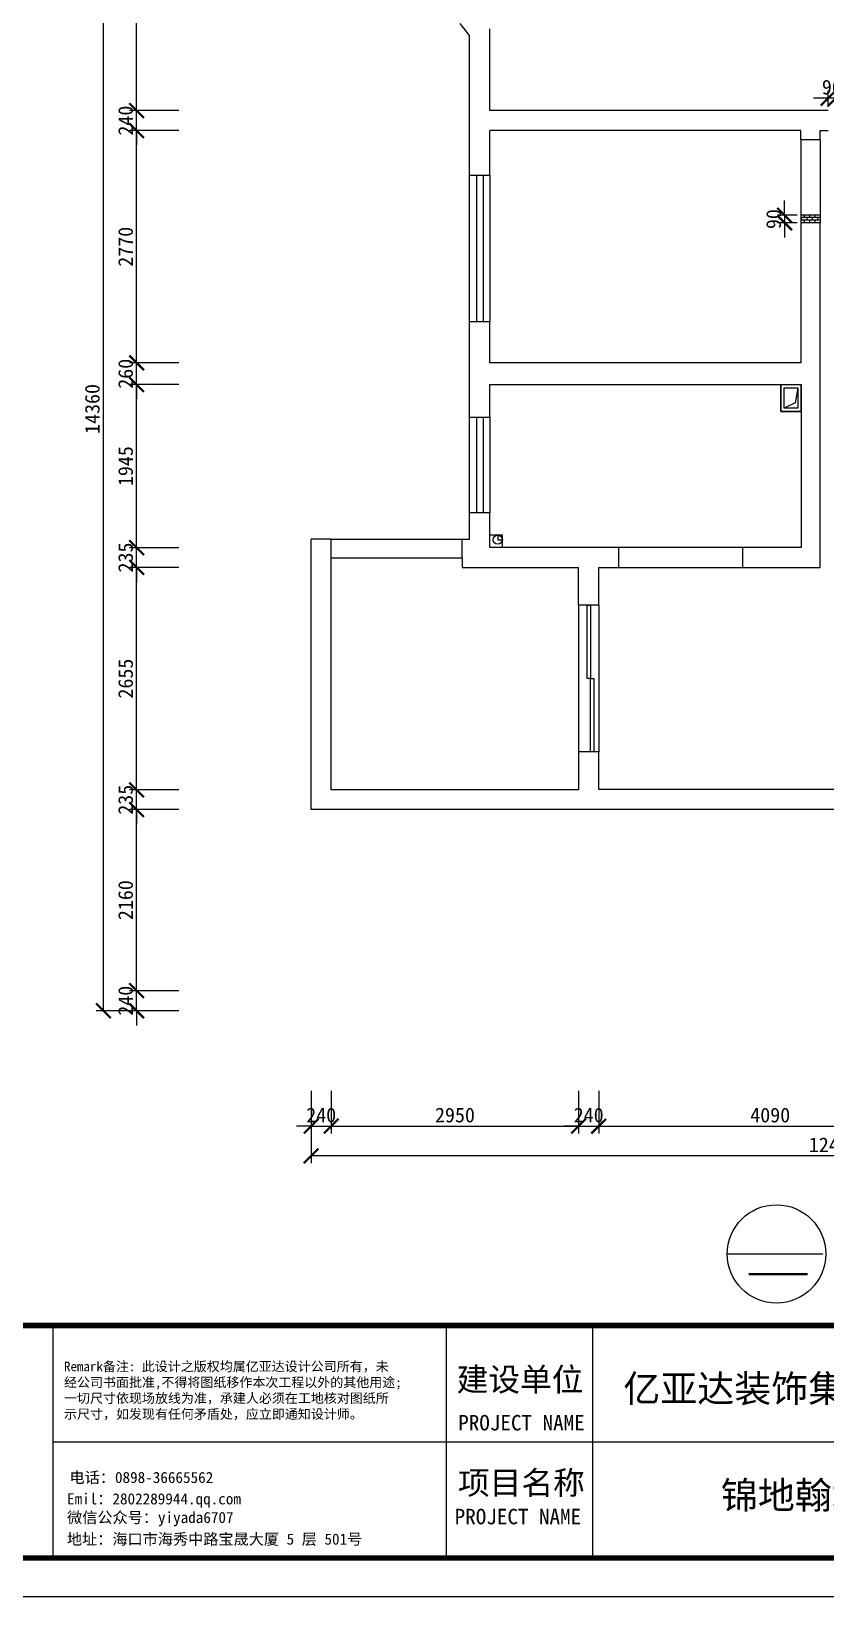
# Model space of a CAD drawing. Header units: millimetres. Extents: x -1705246 to 222838, y -3231245 to 126310.
# Drawn here: x -44145 to -34672, y 81949 to 100624 of the extents above; entities that cross this region are included whole.
import ezdxf
from ezdxf.enums import TextEntityAlignment as Align

# ---------------------------------------------------------------- set-up
doc = ezdxf.new("R2010")
doc.units = ezdxf.units.MM
doc.header["$PDMODE"] = 35
doc.layers.add('0-01图框模板说明', color=2, linetype='Continuous')
doc.layers.add('0-02图框细线', color=136, linetype='Continuous')
doc.styles.add('ar', font='arial.ttf')
doc.styles.get("Standard").update_dxf_attribs({"font": ''})
doc.styles.add('黑体', font='simhei.ttf')
doc.styles.get('Standard').set_extended_font_data('SimSun')
doc.linetypes.add('FENCELINE1', pattern='A,6.35,-2.54,[133,ltypeshp.shx,S=2.54,R=0,X=-2.54,Y=0],-2.54,25.4', length=36.83)
doc.dimstyles.new('ISO-25', dxfattribs={"dimscale": 70, "dimtxt": 2.5, "dimasz": 2.5, "dimexe": 1.25, "dimexo": 0.625, "dimtad": 1, "dimdec": 0, "dimtxsty": 'Standard', "dimblk": 'ARCHTICK', "dimcen": 2.5, "dimclrd": 251, "dimclre": 251, "dimclrt": 3, "dimadec": 0, "dimazin": 0, "dimtfac": 1, "dimtdec": 0, "dimtix": 1, "dimtmove": 2, "dimatfit": 3, "dimfxl": 1, "dimarcsym": 0})

# ---------------------------------------------------------------- blocks, each defined once
blk = doc.blocks.new('_ArchTick')
at = {"color": 0, "linetype": 'ByBlock', "const_width": 0.15}
blk.add_lwpolyline([(-0.5, -0.5), (0.5, 0.5)], dxfattribs=at)
blk = doc.blocks.new('*D275')
at = {"color": 251, "lineweight": -2}
for p, q in [((-42889, 89179), (-42889, 89354)), ((-42386, 89179), (-42976, 89179)), ((-42889, 88939), (-42889, 89179)), ((-42386, 88939), (-42976, 88939)), ((-42889, 88939), (-42889, 88764))]:
    blk.add_line(p, q, dxfattribs=at)
at = {"layer": 'Defpoints', "color": 0}
for p in [(-42889, 89179), (-42342, 89179), (-42342, 88939)]:
    blk.add_point(p, dxfattribs=at)
at = {"color": 251, "lineweight": -2, "xscale": 175, "yscale": 175, "zscale": 175}
for p, rotation in [((-42889, 89179), 270), ((-42889, 88939), 90)]:
    blk.add_blockref('_ArchTick', p, dxfattribs=dict(at, rotation=rotation))
at = {"color": 3, "insert": (-43020, 89059), "char_height": 175, "attachment_point": 5, "rotation": 90}
blk.add_mtext('240', dxfattribs=at)
blk = doc.blocks.new('*D276')
at = {"color": 251, "lineweight": -2}
for p, q in [((-42386, 91339), (-42976, 91339)), ((-42889, 89179), (-42889, 91339)), ((-42386, 89179), (-42976, 89179))]:
    blk.add_line(p, q, dxfattribs=at)
at = {"layer": 'Defpoints', "color": 0}
for p in [(-42889, 91339), (-42342, 91339), (-42342, 89179)]:
    blk.add_point(p, dxfattribs=at)
at = {"color": 251, "lineweight": -2, "xscale": 175, "yscale": 175, "zscale": 175}
for p, rotation in [((-42889, 91339), 90), ((-42889, 89179), 270)]:
    blk.add_blockref('_ArchTick', p, dxfattribs=dict(at, rotation=rotation))
at = {"color": 3, "insert": (-43020, 90259), "char_height": 175, "attachment_point": 5, "rotation": 90}
blk.add_mtext('2160', dxfattribs=at)
blk = doc.blocks.new('*D277')
at = {"color": 251, "lineweight": -2}
for p, q in [((-42889, 91574), (-42889, 91749)), ((-42386, 91574), (-42976, 91574)), ((-42889, 91339), (-42889, 91574)), ((-42386, 91339), (-42976, 91339)), ((-42889, 91339), (-42889, 91164))]:
    blk.add_line(p, q, dxfattribs=at)
at = {"layer": 'Defpoints', "color": 0}
for p in [(-42889, 91574), (-42342, 91574), (-42342, 91339)]:
    blk.add_point(p, dxfattribs=at)
at = {"color": 251, "lineweight": -2, "xscale": 175, "yscale": 175, "zscale": 175}
for p, rotation in [((-42889, 91574), 270), ((-42889, 91339), 90)]:
    blk.add_blockref('_ArchTick', p, dxfattribs=dict(at, rotation=rotation))
at = {"color": 3, "insert": (-43020, 91457), "char_height": 175, "attachment_point": 5, "rotation": 90}
blk.add_mtext('235', dxfattribs=at)
blk = doc.blocks.new('*D278')
at = {"color": 251, "lineweight": -2}
for p, q in [((-42386, 94229), (-42976, 94229)), ((-42889, 91574), (-42889, 94229)), ((-42386, 91574), (-42976, 91574))]:
    blk.add_line(p, q, dxfattribs=at)
at = {"layer": 'Defpoints', "color": 0}
for p in [(-42889, 94229), (-42342, 94229), (-42342, 91574)]:
    blk.add_point(p, dxfattribs=at)
at = {"color": 251, "lineweight": -2, "xscale": 175, "yscale": 175, "zscale": 175}
for p, rotation in [((-42889, 94229), 90), ((-42889, 91574), 270)]:
    blk.add_blockref('_ArchTick', p, dxfattribs=dict(at, rotation=rotation))
at = {"color": 3, "insert": (-43020, 92902), "char_height": 175, "attachment_point": 5, "rotation": 90}
blk.add_mtext('2655', dxfattribs=at)
blk = doc.blocks.new('*D279')
at = {"color": 251, "lineweight": -2}
for p, q in [((-42889, 94464), (-42889, 94639)), ((-42386, 94464), (-42976, 94464)), ((-42889, 94229), (-42889, 94464)), ((-42386, 94229), (-42976, 94229)), ((-42889, 94229), (-42889, 94054))]:
    blk.add_line(p, q, dxfattribs=at)
at = {"layer": 'Defpoints', "color": 0}
for p in [(-42889, 94464), (-42342, 94464), (-42342, 94229)]:
    blk.add_point(p, dxfattribs=at)
at = {"color": 251, "lineweight": -2, "xscale": 175, "yscale": 175, "zscale": 175}
for p, rotation in [((-42889, 94464), 270), ((-42889, 94229), 90)]:
    blk.add_blockref('_ArchTick', p, dxfattribs=dict(at, rotation=rotation))
at = {"color": 3, "insert": (-43020, 94347), "char_height": 175, "attachment_point": 5, "rotation": 90}
blk.add_mtext('235', dxfattribs=at)
blk = doc.blocks.new('*D280')
at = {"color": 251, "lineweight": -2}
for p, q in [((-42386, 96409), (-42976, 96409)), ((-42889, 94464), (-42889, 96409)), ((-42386, 94464), (-42976, 94464))]:
    blk.add_line(p, q, dxfattribs=at)
at = {"layer": 'Defpoints', "color": 0}
for p in [(-42889, 96409), (-42342, 96409), (-42342, 94464)]:
    blk.add_point(p, dxfattribs=at)
at = {"color": 251, "lineweight": -2, "xscale": 175, "yscale": 175, "zscale": 175}
for p, rotation in [((-42889, 96409), 90), ((-42889, 94464), 270)]:
    blk.add_blockref('_ArchTick', p, dxfattribs=dict(at, rotation=rotation))
at = {"color": 3, "insert": (-43020, 95437), "char_height": 175, "attachment_point": 5, "rotation": 90}
blk.add_mtext('1945', dxfattribs=at)
blk = doc.blocks.new('*D281')
at = {"color": 251, "lineweight": -2}
for p, q in [((-42889, 96669), (-42889, 96844)), ((-42386, 96669), (-42976, 96669)), ((-42889, 96409), (-42889, 96669)), ((-42386, 96409), (-42976, 96409)), ((-42889, 96409), (-42889, 96234))]:
    blk.add_line(p, q, dxfattribs=at)
at = {"layer": 'Defpoints', "color": 0}
for p in [(-42889, 96669), (-42342, 96669), (-42342, 96409)]:
    blk.add_point(p, dxfattribs=at)
at = {"color": 251, "lineweight": -2, "xscale": 175, "yscale": 175, "zscale": 175}
for p, rotation in [((-42889, 96669), 270), ((-42889, 96409), 90)]:
    blk.add_blockref('_ArchTick', p, dxfattribs=dict(at, rotation=rotation))
at = {"color": 3, "insert": (-43020, 96539), "char_height": 175, "attachment_point": 5, "rotation": 90}
blk.add_mtext('260', dxfattribs=at)
blk = doc.blocks.new('*D282')
at = {"color": 251, "lineweight": -2}
for p, q in [((-42386, 99439), (-42976, 99439)), ((-42889, 96669), (-42889, 99439)), ((-42386, 96669), (-42976, 96669))]:
    blk.add_line(p, q, dxfattribs=at)
at = {"layer": 'Defpoints', "color": 0}
for p in [(-42889, 99439), (-42342, 99439), (-42342, 96669)]:
    blk.add_point(p, dxfattribs=at)
at = {"color": 251, "lineweight": -2, "xscale": 175, "yscale": 175, "zscale": 175}
for p, rotation in [((-42889, 99439), 90), ((-42889, 96669), 270)]:
    blk.add_blockref('_ArchTick', p, dxfattribs=dict(at, rotation=rotation))
at = {"color": 3, "insert": (-43020, 98054), "char_height": 175, "attachment_point": 5, "rotation": 90}
blk.add_mtext('2770', dxfattribs=at)
blk = doc.blocks.new('*D283')
at = {"color": 251, "lineweight": -2}
for p, q in [((-42889, 99679), (-42889, 99854)), ((-42386, 99679), (-42976, 99679)), ((-42889, 99439), (-42889, 99679)), ((-42386, 99439), (-42976, 99439)), ((-42889, 99439), (-42889, 99264))]:
    blk.add_line(p, q, dxfattribs=at)
at = {"layer": 'Defpoints', "color": 0}
for p in [(-42889, 99679), (-42342, 99679), (-42342, 99439)]:
    blk.add_point(p, dxfattribs=at)
at = {"color": 251, "lineweight": -2, "xscale": 175, "yscale": 175, "zscale": 175}
for p, rotation in [((-42889, 99679), 270), ((-42889, 99439), 90)]:
    blk.add_blockref('_ArchTick', p, dxfattribs=dict(at, rotation=rotation))
at = {"color": 3, "insert": (-43020, 99559), "char_height": 175, "attachment_point": 5, "rotation": 90}
blk.add_mtext('240', dxfattribs=at)
blk = doc.blocks.new('*D284')
at = {"color": 251, "lineweight": -2}
for p, q in [((-42386, 103039), (-42976, 103039)), ((-42889, 99679), (-42889, 103039)), ((-42386, 99679), (-42976, 99679))]:
    blk.add_line(p, q, dxfattribs=at)
at = {"layer": 'Defpoints', "color": 0}
for p in [(-42889, 103039), (-42342, 103039), (-42342, 99679)]:
    blk.add_point(p, dxfattribs=at)
at = {"color": 251, "lineweight": -2, "xscale": 175, "yscale": 175, "zscale": 175}
for p, rotation in [((-42889, 103039), 90), ((-42889, 99679), 270)]:
    blk.add_blockref('_ArchTick', p, dxfattribs=dict(at, rotation=rotation))
at = {"color": 3, "insert": (-43020, 101359), "char_height": 175, "attachment_point": 5, "rotation": 90}
blk.add_mtext('3360', dxfattribs=at)
blk = doc.blocks.new('*D297')
at = {"color": 251, "lineweight": -2}
for p, q in [((-40808, 87986), (-40808, 87475)), ((-40568, 87986), (-40568, 87475)), ((-40808, 87563), (-40983, 87563)), ((-40808, 87563), (-40568, 87563)), ((-40568, 87563), (-40393, 87563))]:
    blk.add_line(p, q, dxfattribs=at)
at = {"layer": 'Defpoints', "color": 0}
for p in [(-40808, 88030), (-40568, 88030), (-40568, 87563)]:
    blk.add_point(p, dxfattribs=at)
at = {"color": 251, "lineweight": -2, "xscale": 175, "yscale": 175, "zscale": 175}
blk.add_blockref('_ArchTick', (-40808, 87563), dxfattribs=at)
at = {"color": 251, "lineweight": -2, "xscale": 175, "yscale": 175, "zscale": 175, "rotation": 180}
blk.add_blockref('_ArchTick', (-40568, 87563), dxfattribs=at)
at = {"color": 3, "insert": (-40688, 87694), "char_height": 175, "attachment_point": 5}
blk.add_mtext('240', dxfattribs=at)
blk = doc.blocks.new('*D298')
at = {"color": 251, "lineweight": -2}
for p, q in [((-40568, 87986), (-40568, 87475)), ((-37618, 87986), (-37618, 87475)), ((-40568, 87563), (-37618, 87563))]:
    blk.add_line(p, q, dxfattribs=at)
at = {"layer": 'Defpoints', "color": 0}
for p in [(-40568, 88030), (-37618, 88030), (-37618, 87563)]:
    blk.add_point(p, dxfattribs=at)
at = {"color": 251, "lineweight": -2, "xscale": 175, "yscale": 175, "zscale": 175, "rotation": 180}
blk.add_blockref('_ArchTick', (-40568, 87563), dxfattribs=at)
at = {"color": 251, "lineweight": -2, "xscale": 175, "yscale": 175, "zscale": 175}
blk.add_blockref('_ArchTick', (-37618, 87563), dxfattribs=at)
at = {"color": 3, "insert": (-39093, 87694), "char_height": 175, "attachment_point": 5}
blk.add_mtext('2950', dxfattribs=at)
blk = doc.blocks.new('*D299')
at = {"color": 251, "lineweight": -2}
for p, q in [((-37618, 87986), (-37618, 87475)), ((-37378, 87986), (-37378, 87475)), ((-37618, 87563), (-37793, 87563)), ((-37618, 87563), (-37378, 87563)), ((-37378, 87563), (-37203, 87563))]:
    blk.add_line(p, q, dxfattribs=at)
at = {"layer": 'Defpoints', "color": 0}
for p in [(-37618, 88030), (-37378, 88030), (-37378, 87563)]:
    blk.add_point(p, dxfattribs=at)
at = {"color": 251, "lineweight": -2, "xscale": 175, "yscale": 175, "zscale": 175}
blk.add_blockref('_ArchTick', (-37618, 87563), dxfattribs=at)
at = {"color": 251, "lineweight": -2, "xscale": 175, "yscale": 175, "zscale": 175, "rotation": 180}
blk.add_blockref('_ArchTick', (-37378, 87563), dxfattribs=at)
at = {"color": 3, "insert": (-37498, 87694), "char_height": 175, "attachment_point": 5}
blk.add_mtext('240', dxfattribs=at)
blk = doc.blocks.new('*D300')
at = {"color": 251, "lineweight": -2}
for p, q in [((-37378, 87986), (-37378, 87475)), ((-33288, 87986), (-33288, 87475)), ((-37378, 87563), (-33288, 87563))]:
    blk.add_line(p, q, dxfattribs=at)
at = {"layer": 'Defpoints', "color": 0}
for p in [(-37378, 88030), (-33288, 88030), (-33288, 87563)]:
    blk.add_point(p, dxfattribs=at)
at = {"color": 251, "lineweight": -2, "xscale": 175, "yscale": 175, "zscale": 175, "rotation": 180}
blk.add_blockref('_ArchTick', (-37378, 87563), dxfattribs=at)
at = {"color": 251, "lineweight": -2, "xscale": 175, "yscale": 175, "zscale": 175}
blk.add_blockref('_ArchTick', (-33288, 87563), dxfattribs=at)
at = {"color": 3, "insert": (-35333, 87694), "char_height": 175, "attachment_point": 5}
blk.add_mtext('4090', dxfattribs=at)
blk = doc.blocks.new('hgggg')
at = {"layer": '0-01图框模板说明', "color": 2, "const_width": 0.724}
blk.add_lwpolyline([(3637.38, 670.41), (3637.38, 383.41), (3227.38, 383.41), (3227.38, 670.41)], close=True, dxfattribs=at)
blk.add_lwpolyline([(3637.38, 413.41), (3227.33, 413.41)], dxfattribs=at)
at = {"layer": '0-02图框细线'}
for p, q in [((3323.65, 383.41), (3323.65, 413.41)), ((3374.42, 383.24), (3374.42, 413.41)), ((3393.31, 383.24), (3393.31, 413.41)), ((3323.65, 398.41), (3637.38, 398.41))]:
    blk.add_line(p, q, dxfattribs=at)
blk.add_lwpolyline([(3642.38, 675.41), (3642.38, 378.41), (3222.38, 378.41), (3222.38, 675.41)], close=True, dxfattribs=at)
for s, insert, char_height, attachment_point in [('{\\fSimHei|b0|i0|c134|p2;Remark备注: 此设计之版权均属亿亚达设计公司所有，未\\P经公司书面批准,不得将图纸移作本次工程以外的其他用途;\\P一切尺寸依现场放线为准，承建人必须在工地核对图纸所\\P示尺寸，如发现有任何矛盾处，应立即通知设计师。}', (3325.04, 401.2), 1.2293, 7), ('{\\fSimSun|b0|i0|c134|p2;建设单位}', (3375.72, 406.29), 3, 4), ('{\\fSimSun|b0|i0|c134|p2;PROJECT NAME}', (3375.92, 400.86), 2, 4), ('{\\fSimSun|b0|i0|c134|p2;电话：0898-36665562  }', (3325.75, 393.73), 1.4341, 4), ('{\\fSimSun|b0|i0|c134|p2;项目名称}', (3375.89, 392.95), 3, 4), ('{\\fSimSun|b0|i0|c134|p2;Emil：2802289944.qq.com}', (3325.43, 390.84), 1.4341, 4), ('{\\fSimSun|b0|i0|c134|p2;微信公众号：yiyada6707}', (3325.43, 388.43), 1.4341, 4), ('{\\fSimSun|b0|i0|c134|p2;PROJECT NAME}', (3375.46, 388.74), 2, 4), ('{\\fSimSun|b0|i0|c134|p2;地址：海口市海秀中路宝晟大厦 5 层 501号}', (3325.41, 385.76), 1.4341, 4)]:
    blk.add_mtext(s, dxfattribs=dict(at, insert=insert, char_height=char_height, attachment_point=attachment_point))
at = {"layer": '0-02图框细线', "char_height": 3.5, "attachment_point": 5, "style": '黑体'}
for s, insert in [('亿亚达装饰集团海南分公司', (3425.87, 405.07)), ('{\\fSimSun|b0|i0|c134|p2;锦地翰城9栋901}', (3426.52, 391.31))]:
    blk.add_mtext(s, dxfattribs=dict(at, insert=insert))
blk = doc.blocks.new('*D320')
at = {"color": 251, "lineweight": -2}
for p, q in [((-34643, 99723), (-34643, 99913)), ((-34553, 99723), (-34553, 99913)), ((-34643, 99825), (-34818, 99825)), ((-34553, 99825), (-34643, 99825)), ((-34553, 99825), (-34378, 99825))]:
    blk.add_line(p, q, dxfattribs=at)
at = {"layer": 'Defpoints', "color": 0}
for p in [(-34643, 99825), (-34643, 99679), (-34553, 99679)]:
    blk.add_point(p, dxfattribs=at)
at = {"color": 251, "lineweight": -2, "xscale": 175, "yscale": 175, "zscale": 175}
blk.add_blockref('_ArchTick', (-34643, 99825), dxfattribs=at)
at = {"color": 251, "lineweight": -2, "xscale": 175, "yscale": 175, "zscale": 175, "rotation": 180}
blk.add_blockref('_ArchTick', (-34553, 99825), dxfattribs=at)
at = {"color": 3, "insert": (-34598, 99957), "char_height": 175, "attachment_point": 5}
blk.add_mtext('90', dxfattribs=at)
blk = doc.blocks.new('*D323')
at = {"color": 251, "lineweight": -2}
for p, q in [((-35012, 98429), (-35248, 98429)), ((-35161, 98429), (-35161, 98604)), ((-35161, 98429), (-35161, 98339)), ((-35012, 98339), (-35248, 98339)), ((-35161, 98339), (-35161, 98164))]:
    blk.add_line(p, q, dxfattribs=at)
at = {"layer": 'Defpoints', "color": 0}
for p in [(-34968, 98429), (-35161, 98339), (-34968, 98339)]:
    blk.add_point(p, dxfattribs=at)
at = {"color": 251, "lineweight": -2, "xscale": 175, "yscale": 175, "zscale": 175}
for p, rotation in [((-35161, 98429), 270), ((-35161, 98339), 90)]:
    blk.add_blockref('_ArchTick', p, dxfattribs=dict(at, rotation=rotation))
at = {"color": 3, "insert": (-35292, 98384), "char_height": 175, "attachment_point": 5, "rotation": 90}
blk.add_mtext('90', dxfattribs=at)
blk = doc.blocks.new('*D333')
at = {"color": 251, "lineweight": -2}
for p, q in [((-42933, 103299), (-43373, 103299)), ((-43285, 88939), (-43285, 103299)), ((-42933, 88939), (-43373, 88939))]:
    blk.add_line(p, q, dxfattribs=at)
at = {"layer": 'Defpoints', "color": 0}
for p in [(-43285, 103299), (-42889, 103299), (-42889, 88939)]:
    blk.add_point(p, dxfattribs=at)
at = {"color": 251, "lineweight": -2, "xscale": 175, "yscale": 175, "zscale": 175}
for p, rotation in [((-43285, 103299), 90), ((-43285, 88939), 270)]:
    blk.add_blockref('_ArchTick', p, dxfattribs=dict(at, rotation=rotation))
at = {"color": 3, "insert": (-43417, 96119), "char_height": 175, "attachment_point": 5, "rotation": 90}
blk.add_mtext('14360', dxfattribs=at)
blk = doc.blocks.new('*D335')
at = {"color": 251, "lineweight": -2}
for p, q in [((-40808, 87563), (-40808, 87120)), ((-28343, 87563), (-28343, 87120)), ((-28343, 87208), (-40808, 87208))]:
    blk.add_line(p, q, dxfattribs=at)
at = {"layer": 'Defpoints', "color": 0}
for p in [(-40808, 87607), (-28343, 87607), (-40808, 87208)]:
    blk.add_point(p, dxfattribs=at)
at = {"color": 251, "lineweight": -2, "xscale": 175, "yscale": 175, "zscale": 175, "rotation": 180}
blk.add_blockref('_ArchTick', (-40808, 87208), dxfattribs=at)
at = {"color": 251, "lineweight": -2, "xscale": 175, "yscale": 175, "zscale": 175}
blk.add_blockref('_ArchTick', (-28343, 87208), dxfattribs=at)
at = {"color": 3, "insert": (-34575, 87339), "char_height": 175, "attachment_point": 5}
blk.add_mtext('12465', dxfattribs=at)

msp = doc.modelspace()

# ---------------------------------------------------------------- hatches: boundary and pattern name
h = msp.add_hatch()
h.set_pattern_fill('BRICK', color=6, scale=5, style=0)
h.set_pattern_definition([(0, (0, 91991.57), (0, 31.75), []), (90, (0, 91991.57), (-63.5, 4e-15), [31.75, -31.75]), (90, (31.75, 91991.57), (-63.5, 4e-15), [-31.75, 31.75])])
h.paths.add_polyline_path([(-34967.8, 98429.3), (-34967.8, 98339.3), (-34737.8, 98339.3), (-34737.8, 98429.3)])

# ---------------------------------------------------------------- linework, layer by layer
for p, q in [((-39035.8, 100716.1), (-38917.8, 100568.7)), ((-38917.8, 98909.3), (-38917.8, 100568.7)), ((-38677.8, 99679.3), (-38677.8, 100653)), ((-34642.8, 99679.3), (-38677.8, 99679.3)), ((-38677.8, 98909.3), (-38677.8, 99439.3)), ((-34967.8, 99439.3), (-38677.8, 99439.3)), ((-34967.8, 99329.3), (-34967.8, 99439.3)), ((-34737.8, 99329.3), (-34737.8, 99439.3)), ((-34737.8, 99439.3), (-34642.8, 99439.3)), ((-34737.8, 99329.3), (-34967.8, 99329.3)), ((-38917.8, 98909.3), (-38677.8, 98909.3)), ((-34737.8, 98429.3), (-34967.8, 98429.3)), ((-34737.8, 98339.3), (-34967.8, 98339.3)), ((-34967.8, 98339.3), (-34967.8, 96669.3)), ((-34737.8, 94229.3), (-34737.8, 98339.3)), ((-38917.8, 96019.3), (-38917.8, 97159.3)), ((-38677.8, 97159.3), (-38917.8, 97159.3)), ((-38677.8, 96669.3), (-38677.8, 97159.3)), ((-34967.8, 96669.3), (-38677.8, 96669.3)), ((-38677.8, 96019.3), (-38677.8, 96409.3)), ((-38677.8, 96409.3), (-35207.8, 96409.3)), ((-35207.8, 96409.3), (-35207.8, 96089.3)), ((-34962.8, 96089.3), (-34962.8, 96409.3)), ((-38917.8, 96019.3), (-38677.8, 96019.3)), ((-35207.8, 96089.3), (-34962.8, 96089.3)), ((-34962.8, 96089.3), (-34962.8, 94464.3)), ((-38917.8, 94564.3), (-38917.8, 94879.3)), ((-38677.8, 94879.3), (-38917.8, 94879.3)), ((-38677.8, 94464.3), (-38677.8, 94879.3)), ((-40807.8, 91339.3), (-40807.8, 94564.3)), ((-40567.8, 94564.3), (-40807.8, 94564.3)), ((-40567.8, 94344.3), (-40567.8, 94564.3)), ((-39007.8, 94344.3), (-39007.8, 94564.3)), ((-39007.8, 94564.3), (-38917.8, 94564.3)), ((-38527.8, 94614.3), (-38677.8, 94614.3)), ((-38527.8, 94464.3), (-38527.8, 94614.3)), ((-40567.8, 91574.3), (-40567.8, 94344.3)), ((-40567.8, 94344.3), (-39007.8, 94344.3)), ((-39007.8, 94344.3), (-39007.8, 94229.3)), ((-37137.8, 94464.3), (-38677.8, 94464.3)), ((-37137.8, 94229.3), (-37137.8, 94464.3)), ((-35657.8, 94229.3), (-35657.8, 94464.3)), ((-34962.8, 94464.3), (-35657.8, 94464.3)), ((-39007.8, 94229.3), (-37617.8, 94229.3)), ((-37617.8, 93779.3), (-37617.8, 94229.3)), ((-37377.8, 93779.3), (-37377.8, 94229.3)), ((-37377.8, 94229.3), (-37137.8, 94229.3)), ((-35657.8, 94229.3), (-34737.8, 94229.3)), ((-37377.8, 93779.3), (-37617.8, 93779.3)), ((-37377.8, 92029.3), (-37617.8, 92029.3)), ((-37617.8, 92029.3), (-37617.8, 91574.3)), ((-37377.8, 91579.3), (-37377.8, 92029.3)), ((-37617.8, 91574.3), (-40567.8, 91574.3)), ((-32897.8, 91579.3), (-37377.8, 91579.3)), ((-33287.8, 91339.3), (-40807.8, 91339.3))]:
    msp.add_line(p, q)
at = {"color": 250}
for p, q in [((-34967.8, 99329.3), (-34967.8, 98339.3)), ((-34737.8, 99329.3), (-34737.8, 98339.3)), ((-38917.8, 97159.3), (-38917.8, 98909.3)), ((-38677.8, 98909.3), (-38677.8, 97159.3)), ((-35002.8, 96369.3), (-35037.4, 96192.3)), ((-35037.4, 96192.3), (-35167.8, 96129.3)), ((-38917.8, 94879.3), (-38917.8, 96019.3)), ((-38677.8, 96019.3), (-38677.8, 94879.3)), ((-38677.8, 96019.3), (-38677.8, 94879.3)), ((-35657.8, 94464.3), (-37137.8, 94464.3)), ((-37137.8, 94229.3), (-35657.8, 94229.3)), ((-37617.8, 93779.3), (-37617.8, 92029.3)), ((-37377.8, 93779.3), (-37377.8, 92029.3))]:
    msp.add_line(p, q, dxfattribs=at)
at = {"color": 1}
for p, q in [((-38837.8, 98909.3), (-38837.8, 97159.3)), ((-38757.8, 98909.3), (-38757.8, 97159.3)), ((-38837.8, 96019.3), (-38837.8, 94879.3)), ((-38757.8, 96019.3), (-38757.8, 94879.3))]:
    msp.add_line(p, q, dxfattribs=at)
at = {"color": 1, "linetype": 'FENCELINE1', "ltscale": 10}
msp.add_line((-40567.8, 94564.3), (-39007.8, 94564.3), dxfattribs=at)
at = {"color": 2}
msp.add_line((-35845.2, 86038.3), (-34704.1, 86038.3), dxfattribs=at)
at = {"color": 8}
for points in [[(-34962.8, 96089.3), (-35207.8, 96089.3), (-35207.8, 96409.3), (-34962.8, 96409.3)], [(-37517.8, 93779.3), (-37477.8, 93779.3), (-37477.8, 92904.3), (-37517.8, 92904.3)], [(-37477.8, 92904.3), (-37437.8, 92904.3), (-37437.8, 92029.3), (-37477.8, 92029.3)]]:
    msp.add_lwpolyline(points, close=True, dxfattribs=at)
at = {"color": 250}
msp.add_lwpolyline([(-35002.8, 96129.3), (-35167.8, 96129.3), (-35167.8, 96369.3), (-35002.8, 96369.3)], close=True, dxfattribs=at)
msp.add_lwpolyline([(-38582.8, 94614.3), (-38582.8, 94559.3), (-38527.8, 94559.3)], dxfattribs=at)
at = {"color": 8}
msp.add_circle((-38582.8, 94559.3), 55, dxfattribs=at)
at = {"color": 150}
msp.add_circle((-35258.5, 86038.3), 586.7, dxfattribs=at)

# ---------------------------------------------------------------- block references
at = {"layer": '0-02图框细线', "xscale": 92.40000000000146, "yscale": 92.39999999999418, "zscale": 92.39999999999999}
msp.add_blockref('hgggg', (-350989, 46983.9), dxfattribs=at)

# ---------------------------------------------------------------- texts
at = {"color": 2, "style": 'ar', "width": 7.452088, "flags": 8}
msp.add_attdef('-', text='-', height=277.2, dxfattribs=at).set_placement((-35720.3, 85689.8), (-34759.3, 85689.8), align=Align.FIT)

# ---------------------------------------------------------------- dimensions: what is measured, and where the dimension line sits
at = {"color": 0}
for base, p1, p2, picture, middle in [((-43285.4, 103299.3), (-42888.8, 88939.3), (-42888.8, 103299.3), '*D333', (-43416.6, 96119.3)), ((-35160.8, 98339.3), (-34967.8, 98429.3), (-34967.8, 98339.3), '*D323', (-35292.1, 98384.3))]:
    dim = msp.add_linear_dim(base=base, p1=p1, p2=p2, angle=90, dimstyle='ISO-25', dxfattribs=at)
    dim.commit()
    dim.dimension.update_dxf_attribs({"geometry": picture, "text_midpoint": middle})
for base, p1, p2, picture, middle in [((-42888.8, 103039.3), (-42341.8, 99679.3), (-42341.8, 103039.3), '*D284', (-43020.1, 101359.3)), ((-42888.8, 99679.3), (-42341.8, 99439.3), (-42341.8, 99679.3), '*D283', (-43020.1, 99559.3)), ((-42888.8, 99439.3), (-42341.8, 96669.3), (-42341.8, 99439.3), '*D282', (-43020.1, 98054.3)), ((-42888.8, 96669.3), (-42341.8, 96409.3), (-42341.8, 96669.3), '*D281', (-43020.1, 96539.3)), ((-42888.8, 96409.3), (-42341.8, 94464.3), (-42341.8, 96409.3), '*D280', (-43020.1, 95436.8)), ((-42888.8, 94464.3), (-42341.8, 94229.3), (-42341.8, 94464.3), '*D279', (-43020.1, 94346.8)), ((-42888.8, 94229.3), (-42341.8, 91574.3), (-42341.8, 94229.3), '*D278', (-43020.1, 92901.8)), ((-42888.8, 91574.3), (-42341.8, 91339.3), (-42341.8, 91574.3), '*D277', (-43020.1, 91456.8)), ((-42888.8, 91339.3), (-42341.8, 89179.3), (-42341.8, 91339.3), '*D276', (-43020.1, 90259.3)), ((-42888.8, 89179.3), (-42341.8, 88939.3), (-42341.8, 89179.3), '*D275', (-43020.1, 89059.3))]:
    dim = msp.add_linear_dim(base=base, p1=p1, p2=p2, angle=270, dimstyle='ISO-25')
    dim.commit()
    dim.dimension.update_dxf_attribs({"geometry": picture, "text_midpoint": middle})
for base, p1, p2, picture, middle in [((-34642.8, 99825.4), (-34552.8, 99679.3), (-34642.8, 99679.3), '*D320', (-34597.8, 99956.6)), ((-40807.8, 87207.9), (-28342.8, 87606.6), (-40807.8, 87606.6), '*D335', (-34575.3, 87339.1))]:
    dim = msp.add_linear_dim(base=base, p1=p1, p2=p2, dimstyle='ISO-25', dxfattribs=at)
    dim.commit()
    dim.dimension.update_dxf_attribs({"geometry": picture, "text_midpoint": middle})
for base, p1, p2, picture, middle in [((-40567.8, 87562.9), (-40807.8, 88030), (-40567.8, 88030), '*D297', (-40687.8, 87694.1)), ((-37617.8, 87562.9), (-40567.8, 88030), (-37617.8, 88030), '*D298', (-39092.8, 87694.1)), ((-37377.8, 87562.9), (-37617.8, 88030), (-37377.8, 88030), '*D299', (-37497.8, 87694.1)), ((-33287.8, 87562.9), (-37377.8, 88030), (-33287.8, 88030), '*D300', (-35332.8, 87694.1))]:
    dim = msp.add_linear_dim(base=base, p1=p1, p2=p2, dimstyle='ISO-25')
    dim.commit()
    dim.dimension.update_dxf_attribs({"geometry": picture, "text_midpoint": middle})

doc.saveas('drawing.dxf')
